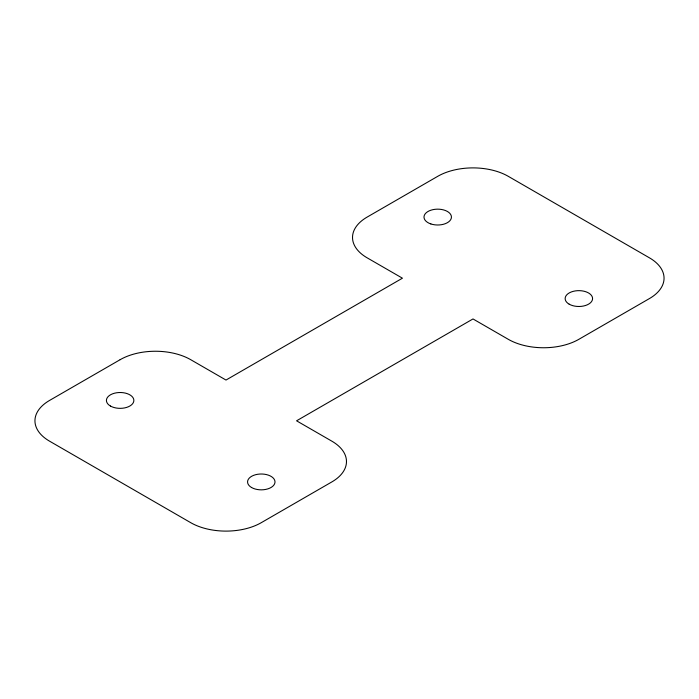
<?xml version="1.0" encoding="UTF-8"?>
<svg xmlns="http://www.w3.org/2000/svg" width="699" height="699" viewBox="0 0 699 699"><rect width="100%" height="100%" fill="white"/><g stroke="black" fill="none" stroke-linecap="round" stroke-linejoin="round"><path stroke-width="1.05" d="M120.141 359.688L49.568 400.431A49.9 28.808 0 0 0 49.568 441.174L190.713 522.669A49.9 28.808 0 0 0 261.286 522.669L331.859 481.917A49.9 28.808 0 0 0 331.859 441.174L296.568 420.807L473.005 318.945L508.287 339.312A49.9 28.808 0 0 0 578.859 339.312L649.432 298.569A49.9 28.808 0 0 0 649.432 257.826L508.287 176.331A49.9 28.808 0 0 0 437.714 176.331L367.141 217.083A49.9 28.808 0 0 0 367.141 257.826L402.432 278.193L225.995 380.055L190.713 359.688A49.9 28.808 0 0 0 120.141 359.688M430.855 223.942A13.727 7.925 0 0 0 451.44 217.083A13.727 7.925 0 0 0 430.855 210.216A13.727 7.925 0 0 0 430.855 223.942M569.161 304.17A13.727 7.925 0 0 0 592.114 300.622A13.727 7.925 0 0 0 575.312 290.915A13.727 7.925 0 0 0 569.161 304.17M251.579 487.526A13.727 7.925 0 0 0 274.541 483.97A13.727 7.925 0 0 0 257.73 474.271A13.727 7.925 0 0 0 251.579 487.526M110.433 406.032A13.727 7.925 0 0 0 133.395 402.484A13.727 7.925 0 0 0 116.584 392.777A13.727 7.925 0 0 0 110.433 406.032"/></g></svg>
